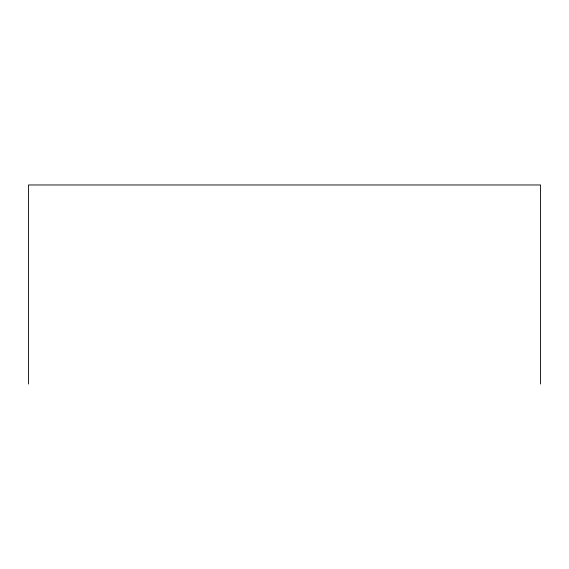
<?xml version="1.0" encoding="UTF-8"?>
<svg xmlns="http://www.w3.org/2000/svg" width="569" height="569" viewBox="0 0 569 569"><rect width="100%" height="100%" fill="white"/><g stroke="black" fill="none" stroke-linecap="round" stroke-linejoin="round"><path stroke-width="0.85" d="M540.55 384.032L540.55 184.968L28.45 184.968L28.45 384.032"/></g></svg>
